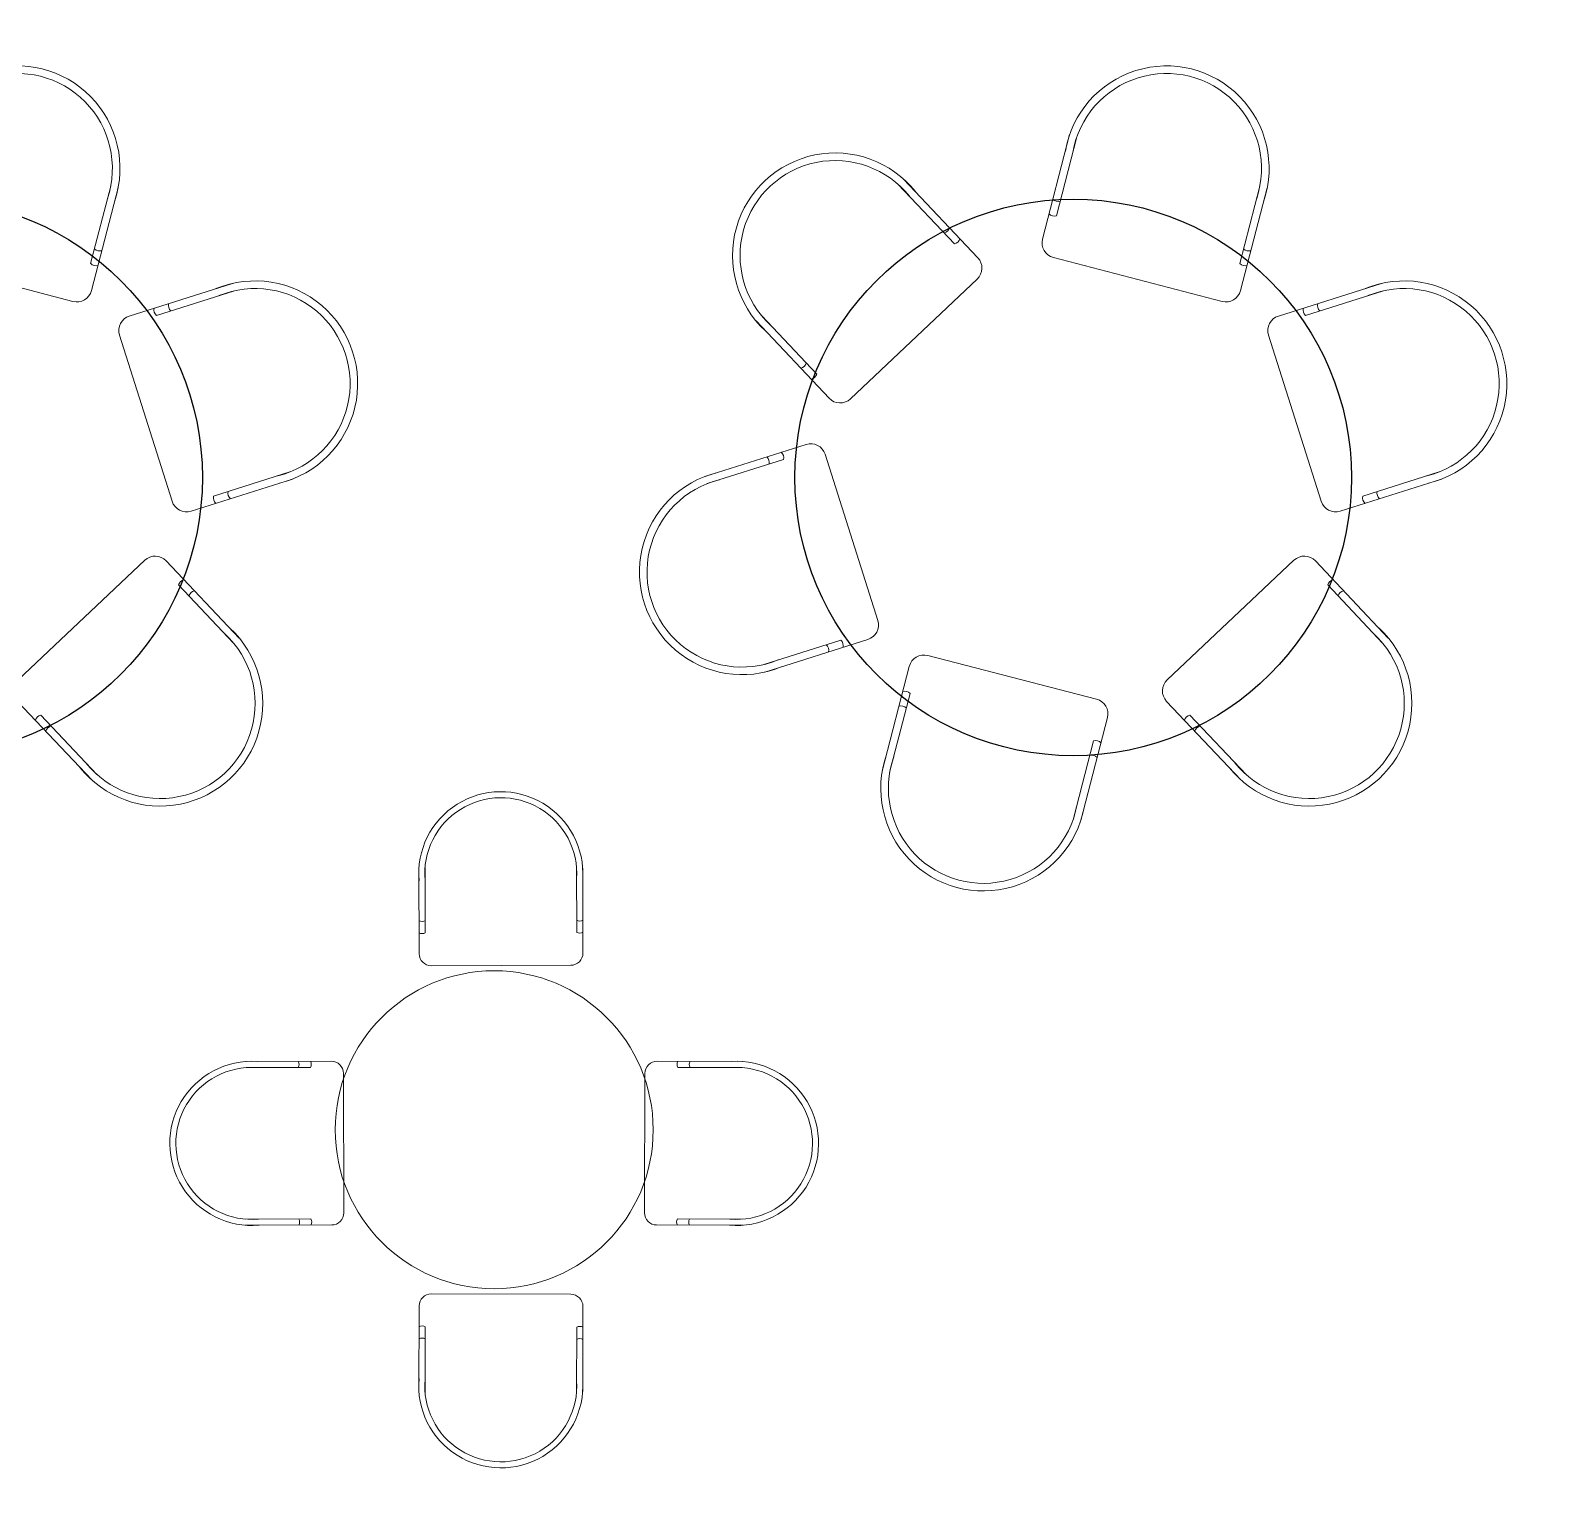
# Model space of a CAD drawing. Header units: millimetres. Extents: x 26282 to 30760, y 1404 to 4574.
# Drawn here: x 27004.4 to 27385.4, y 2264.5 to 2634.6 of the extents above; entities that cross this region are included whole.
import ezdxf

# ---------------------------------------------------------------- set-up
doc = ezdxf.new("R2010")
doc.units = ezdxf.units.MM
doc.header["$LTSCALE"] = 0.25
for name, color, linetype, lineweight in [('FLOOR_MARBLE (3RDF)', 67, 'Continuous', 13), ('Sebe - Mobilya', 11, 'Continuous', 25), ('Sebe - Mobilya Alçak', 41, 'Continuous', 20)]:
    doc.layers.add(name, color=color, linetype=linetype, lineweight=lineweight)

# ---------------------------------------------------------------- blocks, each defined once
blk = doc.blocks.new('RT2')
at = {"layer": 'Sebe - Mobilya Alçak'}
for p, q in [((142.89, -17093.63), (114.98, -17118.61)), ((190.59, -17139.05), (150.31, -17094.04)), ((137.92, -17101.6), (116.81, -17120.49)), ((162.74, -17171.03), (190.18, -17146.47)), ((161.05, -17169.01), (181.71, -17150.52)), ((114.32, -17166.72), (114.35, -17166.76)), ((114.35, -17166.76), (114.32, -17166.72))]:
    blk.add_line(p, q, dxfattribs=at)
for centre, radius, start, end in [((146.39, -17097.54), 5.25, 41.8311, 131.8311), ((135.4, -17102.1), 2.58, 11.2162, 72.446), ((131.48, -17105.6), 2.58, 11.2162, 72.446), ((140.83, -17143.03), 35.56, 127.0222, 315.6258), ((140.83, -17143.03), 32.93, 127.0222, 315.6258), ((186.68, -17142.55), 5.25, 311.8311, 41.8311), ((177.02, -17156.48), 2.58, 11.2162, 72.446), ((180.94, -17152.98), 2.58, 11.2162, 72.446)]:
    blk.add_arc(centre, radius, start, end, dxfattribs=at)

msp = doc.modelspace()

# ---------------------------------------------------------------- linework, layer by layer
at = {"layer": 'FLOOR_MARBLE (3RDF)', "ltscale": 0.25}
msp.add_circle((27121.144, 2358.024), 40, dxfattribs=at)
at = {"layer": 'Sebe - Mobilya'}
for centre in [(26977.731, 2522.12), (27266.815, 2522.12)]:
    msp.add_circle(centre, 70, dxfattribs=at)

# ---------------------------------------------------------------- block references
at = {"layer": 'Sebe - Mobilya Alçak', "lineweight": 50}
for p, xscale, yscale, zscale, rotation in [((15892.836, -3013.87), -0.7260000000000023, 0.7260000000000021, 0.7260000000000011, 117.2808592867593), ((16181.919, -3013.87), -0.7260000000000023, 0.7260000000000021, 0.7260000000000011, 117.2808592867593), ((39645.543, 3013.781), 0.7260000000000011, 0.7260000000000011, 0.7260000000000011, 271.5360853361302), ((16399.682, 8968.048), -0.7260000000000014, 0.7260000000000011, 0.7260000000000012, 59.40622454423781), ((16688.765, 8968.048), -0.7260000000000014, 0.7260000000000011, 0.7260000000000012, 59.40622454423781), ((37844.823, -3923.966), -0.726000000000001, 0.7260000000000011, 0.7260000000000012, 239.4062245442379), ((14598.485, 2029.431), 0.7260000000000011, 0.7260000000000011, 0.7260000000000011, 91.53608533613023), ((14887.568, 2029.431), 0.7260000000000011, 0.7260000000000011, 0.7260000000000011, 91.53608533613023), ((20260.58, 12746.262), 0.7260000000000009, 0.7260000000000009, 0.7260000000000009, 33.66145059360857), ((19669.177, -4179.497), -0.5808000000000008, 0.5808000000000008, 0.5808000000000008, 132.0030343502153), ((33662.112, -5099.034), -0.5808000000000008, 0.5808000000000008, 0.5808000000000008, 222.0030343502153), ((20580.176, -5099.034), 0.5808000000000008, 0.5808000000000008, 0.5808000000000008, 137.9969656497848), ((19669.177, 8895.546), 0.5808000000000008, 0.5808000000000008, 0.5808000000000008, 47.99696564978473)]:
    msp.add_blockref('RT2', p, dxfattribs=dict(at, xscale=xscale, yscale=yscale, zscale=zscale, rotation=rotation))

doc.saveas('drawing.dxf')
